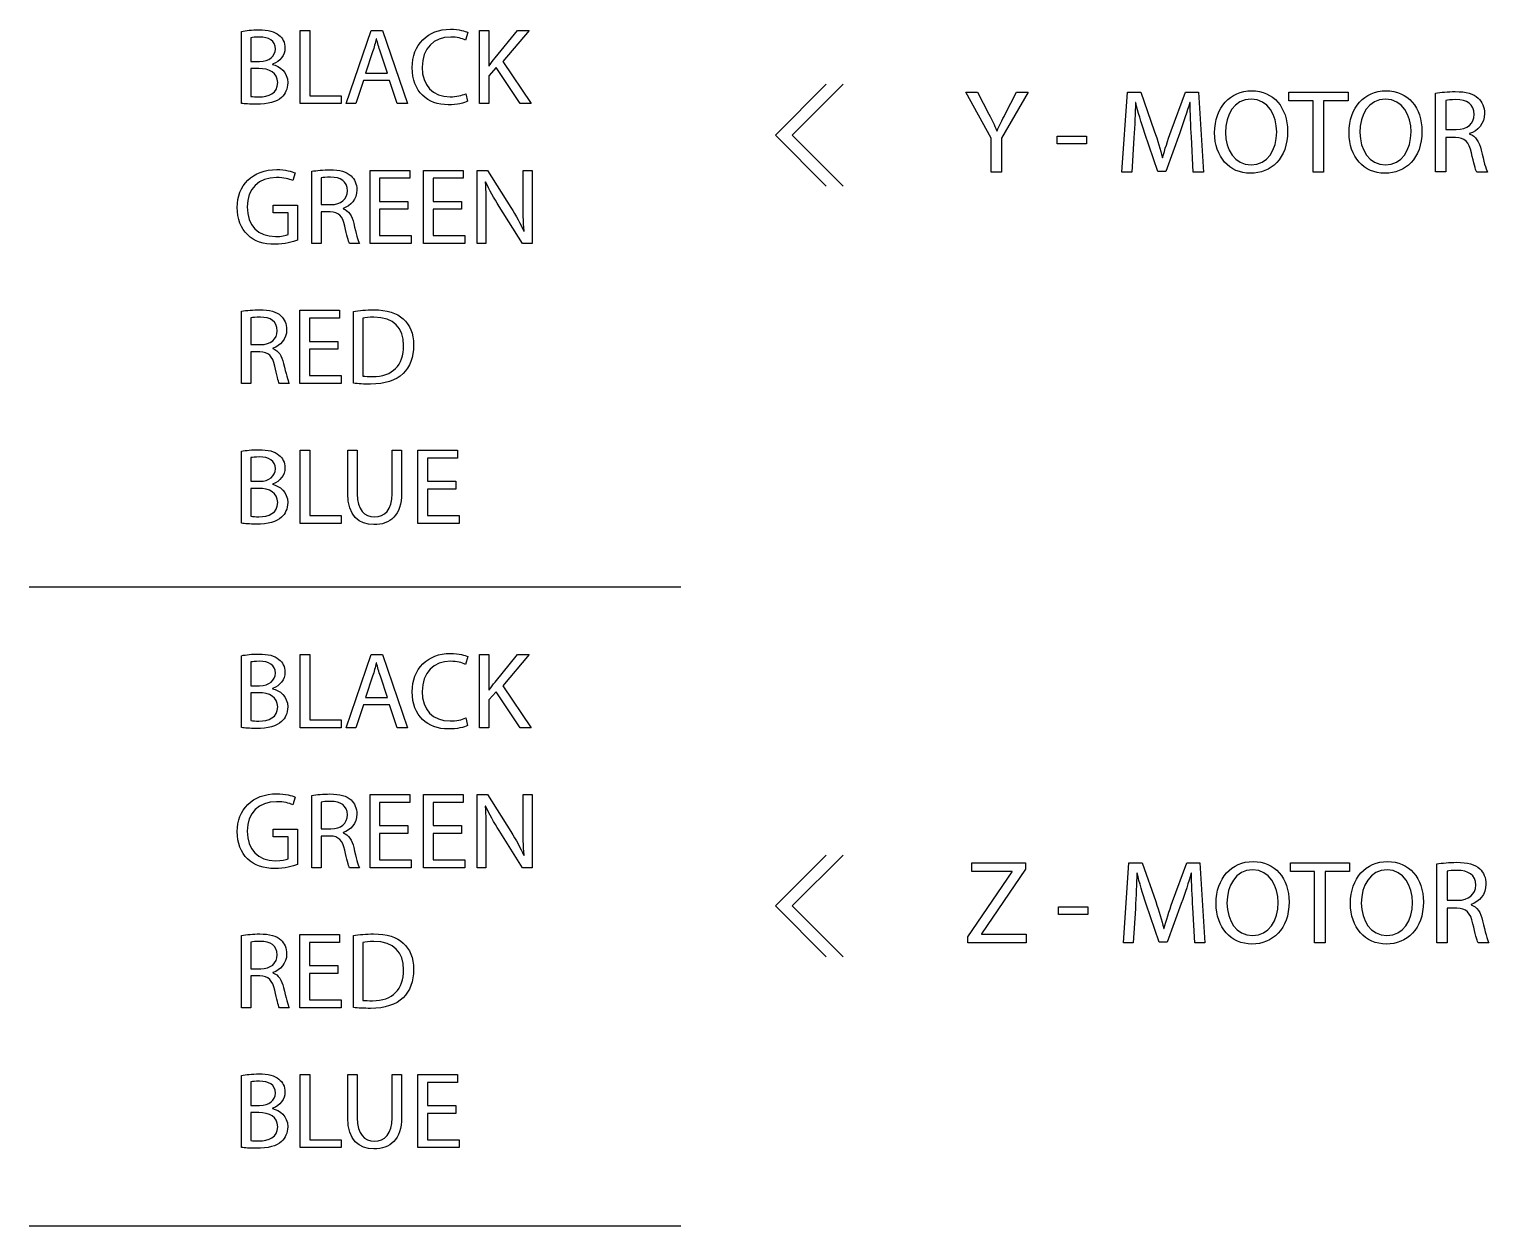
# Model space of a CAD drawing. Header units: millimetres. Extents: x -1126 to -81, y -862 to -38.
# Drawn here: x -564.3 to -512.1, y -216.5 to -173.7 of the extents above; entities that cross this region are included whole.
import ezdxf

# ---------------------------------------------------------------- set-up
doc = ezdxf.new("R2010")
doc.units = ezdxf.units.MM
doc.layers.add('TEXT', color=5, linetype='Continuous', true_color=0x0000ff)

msp = doc.modelspace()

# ---------------------------------------------------------------- linework, layer by layer
at = {"layer": 'TEXT', "color": 5, "lineweight": 25, "true_color": 0x0000ff}
for points in [[(-556.706, -176.386), (-556.706, -173.817), (-556.706, -173.817)], [(-556.369, -174.042), (-556.369, -174.888), (-556.369, -174.888)], [(-554.607, -173.778), (-554.266, -173.778), (-554.266, -176.111), (-553.148, -176.111), (-553.148, -176.394), (-554.607, -176.394), (-554.607, -173.778), (-554.607, -173.778)], [(-552.349, -175.571), (-552.62, -176.394), (-552.969, -176.394), (-552.077, -173.778), (-551.673, -173.778), (-550.781, -176.394), (-551.141, -176.394), (-551.421, -175.571), (-552.349, -175.571), (-552.349, -175.571)], [(-551.883, -174.077), (-551.891, -174.077)], [(-548.623, -173.852), (-548.708, -174.127)], [(-548.204, -173.778), (-547.866, -173.778), (-547.866, -175.039), (-547.855, -175.039)], [(-547.649, -174.76), (-546.85, -173.778), (-546.43, -173.778), (-547.377, -174.888), (-546.357, -176.394), (-546.757, -176.394), (-547.614, -175.109), (-547.866, -175.396), (-547.866, -176.394), (-548.204, -176.394), (-548.204, -173.778), (-548.204, -173.778)], [(-552.023, -174.55), (-552.279, -175.308), (-551.487, -175.308), (-551.487, -175.308)], [(-551.487, -175.308), (-551.747, -174.554)], [(-556.369, -174.888), (-556.062, -174.888)], [(-556.089, -175.14), (-556.369, -175.14), (-556.369, -176.138), (-556.369, -176.138)], [(-555.596, -174.985), (-555.596, -174.997)], [(-535.817, -179.338), (-537.633, -177.522), (-535.817, -175.705)], [(-535.217, -179.338), (-537.033, -177.522), (-535.217, -175.705)], [(-548.697, -176.041), (-548.631, -176.312), (-548.631, -176.312)], [(-529.924, -178.838), (-529.924, -177.628), (-530.83, -175.986), (-530.407, -175.986), (-530.005, -176.773)], [(-529.425, -176.773), (-529.015, -175.986), (-528.6, -175.986), (-529.552, -177.624), (-529.552, -178.838), (-529.924, -178.838), (-529.924, -178.838)], [(-524.823, -177.616), (-524.899, -178.838), (-525.251, -178.838), (-525.051, -175.986), (-524.582, -175.986), (-524.096, -177.366)], [(-523.494, -177.366), (-522.987, -175.986), (-522.517, -175.986), (-522.339, -178.838), (-522.703, -178.838), (-522.771, -177.586), (-522.771, -177.586)], [(-518.419, -176.3), (-519.286, -176.3), (-519.286, -175.986), (-517.174, -175.986), (-517.174, -176.3), (-518.046, -176.3), (-518.046, -178.838), (-518.419, -178.838), (-518.419, -176.3), (-518.419, -176.3)], [(-513.338, -177.602), (-513.686, -177.602), (-513.686, -178.837), (-514.054, -178.837), (-514.054, -176.024), (-514.054, -176.024)], [(-524.76, -176.355), (-524.768, -176.355)], [(-522.818, -176.355), (-522.826, -176.355)], [(-513.686, -176.283), (-513.686, -177.323), (-513.686, -177.323)], [(-529.721, -177.361), (-529.713, -177.361)], [(-527.566, -177.56), (-526.521, -177.56), (-526.521, -177.831), (-527.566, -177.831), (-527.566, -177.56), (-527.566, -177.56)], [(-523.185, -177.438), (-523.689, -178.821), (-523.968, -178.821), (-524.434, -177.463)], [(-513.686, -177.323), (-513.309, -177.323)], [(-512.831, -177.467), (-512.831, -177.48)], [(-523.808, -178.326), (-523.799, -178.326)], [(-553.543, -180.261), (-553.862, -180.261), (-553.862, -181.394), (-554.199, -181.394), (-554.199, -178.813), (-554.199, -178.813)], [(-550.761, -180.167), (-551.774, -180.167), (-551.774, -181.111), (-550.641, -181.111), (-550.641, -181.394), (-552.116, -181.394), (-552.116, -178.778), (-550.699, -178.778), (-550.699, -179.061), (-551.774, -179.061), (-551.774, -179.888), (-550.761, -179.888), (-550.761, -180.167), (-550.761, -180.167)], [(-548.852, -180.167), (-549.865, -180.167), (-549.865, -181.111), (-548.732, -181.111), (-548.732, -181.394), (-550.206, -181.394), (-550.206, -178.778), (-548.79, -178.778), (-548.79, -179.061), (-549.865, -179.061), (-549.865, -179.888), (-548.852, -179.888), (-548.852, -180.167), (-548.852, -180.167)], [(-548.293, -181.394), (-548.293, -178.778), (-547.921, -178.778), (-547.086, -180.101)], [(-546.648, -179.872), (-546.648, -178.778), (-546.329, -178.778), (-546.329, -181.394), (-546.671, -181.394), (-547.502, -180.066)], [(-512.196, -178.838), (-512.577, -178.838)], [(-554.789, -178.871), (-554.874, -179.147)], [(-553.862, -179.05), (-553.862, -180.004), (-553.862, -180.004)], [(-547.987, -179.193), (-547.998, -179.197)], [(-555.045, -181.072), (-555.045, -180.292), (-555.573, -180.292), (-555.573, -180.02), (-554.711, -180.02), (-554.711, -181.277), (-554.711, -181.277)], [(-553.862, -180.004), (-553.516, -180.004)], [(-553.078, -180.136), (-553.078, -180.148)], [(-547.975, -180.276), (-547.975, -181.394), (-548.293, -181.394), (-548.293, -181.394)], [(-546.62, -180.952), (-546.609, -180.947)], [(-552.495, -181.394), (-552.845, -181.394)], [(-556.051, -185.26), (-556.369, -185.26), (-556.369, -186.394), (-556.706, -186.394), (-556.706, -183.813), (-556.706, -183.813)], [(-556.369, -184.05), (-556.369, -185.005), (-556.369, -185.005)], [(-553.268, -185.167), (-554.281, -185.167), (-554.281, -186.111), (-553.148, -186.111), (-553.148, -186.394), (-554.623, -186.394), (-554.623, -183.778), (-553.206, -183.778), (-553.206, -184.061), (-554.281, -184.061), (-554.281, -184.888), (-553.268, -184.888), (-553.268, -185.167), (-553.268, -185.167)], [(-552.709, -186.386), (-552.709, -183.817), (-552.709, -183.817)], [(-552.372, -184.061), (-552.372, -186.13), (-552.372, -186.13)], [(-556.369, -185.005), (-556.023, -185.005)], [(-555.585, -185.137), (-555.585, -185.148)], [(-555.002, -186.394), (-555.352, -186.394)], [(-556.706, -191.386), (-556.706, -188.817), (-556.706, -188.817)], [(-556.369, -189.042), (-556.369, -189.888), (-556.369, -189.888)], [(-554.607, -188.778), (-554.266, -188.778), (-554.266, -191.111), (-553.148, -191.111), (-553.148, -191.394), (-554.607, -191.394), (-554.607, -188.778), (-554.607, -188.778)], [(-552.915, -190.319), (-552.915, -188.778), (-552.574, -188.778), (-552.574, -188.778)], [(-552.574, -188.778), (-552.574, -190.331)], [(-551.328, -190.331), (-551.328, -188.778), (-550.986, -188.778), (-550.986, -190.307)], [(-549.05, -190.168), (-550.063, -190.168), (-550.063, -191.111), (-548.929, -191.111), (-548.929, -191.394), (-550.404, -191.394), (-550.404, -188.778), (-548.988, -188.778), (-548.988, -189.061), (-550.063, -189.061), (-550.063, -189.888), (-549.05, -189.888), (-549.05, -190.168), (-549.05, -190.168)], [(-556.369, -189.888), (-556.062, -189.888)], [(-556.089, -190.14), (-556.369, -190.14), (-556.369, -191.138), (-556.369, -191.138)], [(-555.596, -189.985), (-555.596, -189.996)], [(-564.293, -193.66), (-541.01, -193.66)], [(-556.706, -198.686), (-556.706, -196.118), (-556.706, -196.118)], [(-556.369, -196.343), (-556.369, -197.189), (-556.369, -197.189)], [(-554.607, -196.078), (-554.266, -196.078), (-554.266, -198.411), (-553.148, -198.411), (-553.148, -198.695), (-554.607, -198.695), (-554.607, -196.078), (-554.607, -196.078)], [(-552.349, -197.872), (-552.62, -198.695), (-552.969, -198.695), (-552.077, -196.078), (-551.673, -196.078), (-550.781, -198.695), (-551.141, -198.695), (-551.421, -197.872), (-552.349, -197.872), (-552.349, -197.872)], [(-551.883, -196.377), (-551.891, -196.377)], [(-548.623, -196.152), (-548.708, -196.428)], [(-548.204, -196.078), (-547.866, -196.078), (-547.866, -197.34), (-547.855, -197.34)], [(-547.649, -197.06), (-546.85, -196.078), (-546.43, -196.078), (-547.377, -197.189), (-546.357, -198.695), (-546.757, -198.695), (-547.614, -197.41), (-547.866, -197.697), (-547.866, -198.695), (-548.204, -198.695), (-548.204, -196.078), (-548.204, -196.078)], [(-552.023, -196.851), (-552.279, -197.608), (-551.487, -197.608), (-551.487, -197.608)], [(-551.487, -197.608), (-551.747, -196.855)], [(-556.369, -197.189), (-556.062, -197.189)], [(-556.089, -197.441), (-556.369, -197.441), (-556.369, -198.438), (-556.369, -198.438)], [(-555.596, -197.286), (-555.596, -197.297)], [(-548.697, -198.341), (-548.631, -198.613), (-548.631, -198.613)], [(-554.789, -201.171), (-554.874, -201.447)], [(-553.543, -202.561), (-553.862, -202.561), (-553.862, -203.694), (-554.199, -203.694), (-554.199, -201.113), (-554.199, -201.113)], [(-550.761, -202.468), (-551.774, -202.468), (-551.774, -203.411), (-550.641, -203.411), (-550.641, -203.694), (-552.116, -203.694), (-552.116, -201.078), (-550.699, -201.078), (-550.699, -201.361), (-551.774, -201.361), (-551.774, -202.188), (-550.761, -202.188), (-550.761, -202.468), (-550.761, -202.468)], [(-548.852, -202.468), (-549.865, -202.468), (-549.865, -203.411), (-548.732, -203.411), (-548.732, -203.694), (-550.206, -203.694), (-550.206, -201.078), (-548.79, -201.078), (-548.79, -201.361), (-549.865, -201.361), (-549.865, -202.188), (-548.852, -202.188), (-548.852, -202.468), (-548.852, -202.468)], [(-548.293, -203.694), (-548.293, -201.078), (-547.921, -201.078), (-547.086, -202.402)], [(-546.648, -202.173), (-546.648, -201.078), (-546.329, -201.078), (-546.329, -203.694), (-546.671, -203.694), (-547.502, -202.367)], [(-553.862, -201.35), (-553.862, -202.305), (-553.862, -202.305)], [(-547.987, -201.493), (-547.998, -201.497)], [(-555.045, -203.372), (-555.045, -202.592), (-555.573, -202.592), (-555.573, -202.32), (-554.711, -202.32), (-554.711, -203.578), (-554.711, -203.578)], [(-553.862, -202.305), (-553.516, -202.305)], [(-553.078, -202.437), (-553.078, -202.448)], [(-547.975, -202.576), (-547.975, -203.694), (-548.293, -203.694), (-548.293, -203.694)], [(-546.62, -203.252), (-546.609, -203.248)], [(-535.817, -206.873), (-537.633, -205.056), (-535.817, -203.24)], [(-535.217, -206.873), (-537.033, -205.056), (-535.217, -203.24)], [(-552.495, -203.694), (-552.845, -203.694)], [(-530.754, -206.157), (-529.176, -203.843), (-529.176, -203.83), (-530.618, -203.83), (-530.618, -203.521), (-528.693, -203.521), (-528.693, -203.745), (-530.267, -206.051), (-530.267, -206.064), (-528.672, -206.064), (-528.672, -206.373), (-530.754, -206.373), (-530.754, -206.157), (-530.754, -206.157)], [(-524.772, -205.15), (-524.848, -206.372), (-525.2, -206.372), (-525.001, -203.521), (-524.531, -203.521), (-524.045, -204.9)], [(-524.709, -203.889), (-524.718, -203.889)], [(-523.444, -204.9), (-522.936, -203.521), (-522.466, -203.521), (-522.289, -206.372), (-522.653, -206.372), (-522.72, -205.12), (-522.72, -205.12)], [(-522.767, -203.889), (-522.776, -203.889)], [(-518.368, -203.834), (-519.235, -203.834), (-519.235, -203.521), (-517.124, -203.521), (-517.124, -203.834), (-517.995, -203.834), (-517.995, -206.373), (-518.368, -206.373), (-518.368, -203.834), (-518.368, -203.834)], [(-513.288, -205.137), (-513.634, -205.137), (-513.634, -206.373), (-514.003, -206.373), (-514.003, -203.559), (-514.003, -203.559)], [(-513.634, -203.817), (-513.634, -204.858), (-513.634, -204.858)], [(-513.634, -204.858), (-513.258, -204.858)], [(-527.515, -205.095), (-526.47, -205.095), (-526.47, -205.366), (-527.515, -205.366), (-527.515, -205.095), (-527.515, -205.095)], [(-523.135, -204.972), (-523.639, -206.356), (-523.918, -206.356), (-524.383, -204.998)], [(-512.78, -205.002), (-512.78, -205.015)], [(-523.757, -205.861), (-523.748, -205.861)], [(-556.051, -207.561), (-556.369, -207.561), (-556.369, -208.694), (-556.706, -208.694), (-556.706, -206.113), (-556.706, -206.113)], [(-556.369, -206.35), (-556.369, -207.305), (-556.369, -207.305)], [(-553.268, -207.468), (-554.281, -207.468), (-554.281, -208.411), (-553.148, -208.411), (-553.148, -208.694), (-554.623, -208.694), (-554.623, -206.079), (-553.206, -206.079), (-553.206, -206.362), (-554.281, -206.362), (-554.281, -207.189), (-553.268, -207.189), (-553.268, -207.468), (-553.268, -207.468)], [(-552.709, -208.687), (-552.709, -206.118), (-552.709, -206.118)], [(-552.372, -206.362), (-552.372, -208.431), (-552.372, -208.431)], [(-512.145, -206.373), (-512.526, -206.373)], [(-556.369, -207.305), (-556.023, -207.305)], [(-555.585, -207.437), (-555.585, -207.448)], [(-555.002, -208.694), (-555.352, -208.694)], [(-556.706, -213.687), (-556.706, -211.117), (-556.706, -211.117)], [(-554.607, -211.078), (-554.266, -211.078), (-554.266, -213.411), (-553.148, -213.411), (-553.148, -213.694), (-554.607, -213.694), (-554.607, -211.078), (-554.607, -211.078)], [(-552.915, -212.619), (-552.915, -211.078), (-552.574, -211.078), (-552.574, -211.078)], [(-552.574, -211.078), (-552.574, -212.631)], [(-551.328, -212.631), (-551.328, -211.078), (-550.986, -211.078), (-550.986, -212.608)], [(-549.05, -212.468), (-550.063, -212.468), (-550.063, -213.411), (-548.929, -213.411), (-548.929, -213.694), (-550.404, -213.694), (-550.404, -211.078), (-548.988, -211.078), (-548.988, -211.362), (-550.063, -211.362), (-550.063, -212.188), (-549.05, -212.188), (-549.05, -212.468), (-549.05, -212.468)], [(-556.369, -211.342), (-556.369, -212.188), (-556.369, -212.188)], [(-556.369, -212.188), (-556.062, -212.188)], [(-556.089, -212.441), (-556.369, -212.441), (-556.369, -213.438), (-556.369, -213.438)], [(-555.596, -212.286), (-555.596, -212.297)], [(-564.293, -216.486), (-541.01, -216.486)]]:
    msp.add_lwpolyline(points, dxfattribs=at)
for points in [[(-556.706, -173.817), (-556.559, -173.782), (-556.322, -173.759), (-556.089, -173.759)], [(-556.07, -174.018), (-556.225, -174.018), (-556.314, -174.03), (-556.369, -174.042)], [(-556.089, -173.759), (-555.751, -173.759), (-555.534, -173.817), (-555.375, -173.949)], [(-555.499, -174.446), (-555.499, -174.143), (-555.728, -174.018), (-556.07, -174.018)], [(-555.375, -173.949), (-555.239, -174.05), (-555.154, -174.205), (-555.154, -174.411)], [(-551.891, -174.077), (-551.929, -174.228), (-551.968, -174.391), (-552.023, -174.55)], [(-551.747, -174.554), (-551.805, -174.383), (-551.844, -174.228), (-551.883, -174.077)], [(-550.61, -175.109), (-550.61, -174.287), (-550.055, -173.736), (-549.244, -173.736)], [(-549.232, -174.018), (-549.846, -174.018), (-550.253, -174.411), (-550.253, -175.098)], [(-549.244, -173.736), (-548.922, -173.736), (-548.712, -173.805), (-548.623, -173.852)], [(-548.708, -174.127), (-548.832, -174.065), (-549.015, -174.018), (-549.232, -174.018)], [(-556.062, -174.888), (-555.709, -174.888), (-555.499, -174.698), (-555.499, -174.446)], [(-555.154, -174.411), (-555.154, -174.667), (-555.325, -174.888), (-555.596, -174.985)], [(-555.414, -175.645), (-555.414, -175.292), (-555.72, -175.14), (-556.089, -175.14)], [(-555.596, -174.997), (-555.348, -175.055), (-555.057, -175.261), (-555.057, -175.649)], [(-549.321, -176.437), (-550.059, -176.437), (-550.61, -175.971), (-550.61, -175.109)], [(-550.253, -175.098), (-550.253, -175.742), (-549.884, -176.149), (-549.252, -176.149)], [(-547.855, -175.039), (-547.785, -174.939), (-547.715, -174.845), (-547.649, -174.76)], [(-556.085, -176.153), (-555.736, -176.153), (-555.414, -176.025), (-555.414, -175.645)], [(-555.057, -175.649), (-555.057, -175.874), (-555.146, -176.049), (-555.282, -176.173)], [(-556.369, -176.138), (-556.299, -176.149), (-556.206, -176.153), (-556.085, -176.153)], [(-555.282, -176.173), (-555.461, -176.34), (-555.756, -176.417), (-556.183, -176.417)], [(-549.252, -176.149), (-549.042, -176.149), (-548.832, -176.107), (-548.697, -176.041)], [(-521.94, -177.434), (-521.94, -176.528), (-521.382, -175.936), (-520.62, -175.936)], [(-520.633, -176.236), (-521.246, -176.236), (-521.551, -176.803), (-521.551, -177.425)], [(-519.723, -177.399), (-519.723, -176.828), (-520.019, -176.236), (-520.633, -176.236)], [(-520.62, -175.936), (-519.837, -175.936), (-519.334, -176.532), (-519.334, -177.383)], [(-517.14, -177.434), (-517.14, -176.528), (-516.581, -175.936), (-515.819, -175.936)], [(-515.832, -176.236), (-516.446, -176.236), (-516.75, -176.803), (-516.75, -177.425)], [(-514.922, -177.399), (-514.922, -176.828), (-515.218, -176.236), (-515.832, -176.236)], [(-515.819, -175.936), (-515.037, -175.936), (-514.533, -176.532), (-514.533, -177.383)], [(-514.054, -176.024), (-513.867, -175.99), (-513.597, -175.965), (-513.347, -175.965)], [(-513.321, -176.253), (-513.499, -176.253), (-513.622, -176.266), (-513.686, -176.283)], [(-513.347, -175.965), (-512.953, -175.965), (-512.695, -176.041), (-512.522, -176.198)], [(-512.666, -176.782), (-512.666, -176.414), (-512.932, -176.253), (-513.321, -176.253)], [(-512.522, -176.198), (-512.382, -176.325), (-512.298, -176.519), (-512.298, -176.744)], [(-556.183, -176.417), (-556.415, -176.417), (-556.594, -176.402), (-556.706, -176.386)], [(-548.631, -176.312), (-548.751, -176.375), (-549.003, -176.437), (-549.321, -176.437)], [(-530.005, -176.773), (-529.899, -176.989), (-529.81, -177.163), (-529.721, -177.361)], [(-529.713, -177.361), (-529.637, -177.175), (-529.535, -176.989), (-529.425, -176.773)], [(-524.768, -176.355), (-524.776, -176.71), (-524.798, -177.184), (-524.823, -177.616)], [(-524.434, -177.463), (-524.569, -177.057), (-524.679, -176.693), (-524.76, -176.355)], [(-522.826, -176.355), (-522.928, -176.685), (-523.042, -177.044), (-523.185, -177.438)], [(-522.771, -177.586), (-522.792, -177.188), (-522.818, -176.706), (-522.818, -176.355)], [(-512.298, -176.744), (-512.298, -177.116), (-512.535, -177.366), (-512.831, -177.467)], [(-513.309, -177.323), (-512.915, -177.323), (-512.666, -177.108), (-512.666, -176.782)], [(-524.096, -177.366), (-523.977, -177.717), (-523.884, -178.03), (-523.808, -178.326)], [(-523.799, -178.326), (-523.723, -178.039), (-523.621, -177.725), (-523.494, -177.366)], [(-520.658, -178.885), (-521.416, -178.885), (-521.94, -178.297), (-521.94, -177.434)], [(-521.551, -177.425), (-521.551, -178.039), (-521.221, -178.584), (-520.637, -178.584)], [(-519.334, -177.383), (-519.334, -178.36), (-519.93, -178.885), (-520.658, -178.885)], [(-520.637, -178.584), (-520.053, -178.584), (-519.723, -178.047), (-519.723, -177.399)], [(-515.858, -178.885), (-516.615, -178.885), (-517.14, -178.297), (-517.14, -177.434)], [(-516.75, -177.425), (-516.75, -178.039), (-516.42, -178.584), (-515.836, -178.584)], [(-514.533, -177.383), (-514.533, -178.36), (-515.129, -178.885), (-515.858, -178.885)], [(-515.836, -178.584), (-515.252, -178.584), (-514.922, -178.047), (-514.922, -177.399)], [(-512.763, -178.157), (-512.848, -177.763), (-513.004, -177.615), (-513.338, -177.602)], [(-512.831, -177.48), (-512.615, -177.556), (-512.484, -177.759), (-512.416, -178.055)], [(-512.577, -178.838), (-512.624, -178.753), (-512.687, -178.512), (-512.763, -178.157)], [(-512.416, -178.055), (-512.323, -178.453), (-512.255, -178.728), (-512.196, -178.838)], [(-556.861, -180.102), (-556.861, -179.321), (-556.322, -178.751), (-555.445, -178.751)], [(-555.445, -178.751), (-555.142, -178.751), (-554.902, -178.817), (-554.789, -178.871)], [(-554.199, -178.813), (-554.028, -178.782), (-553.78, -178.759), (-553.551, -178.759)], [(-553.551, -178.759), (-553.19, -178.759), (-552.954, -178.828), (-552.794, -178.972)], [(-555.453, -179.035), (-556.089, -179.035), (-556.505, -179.43), (-556.505, -180.086)], [(-554.874, -179.147), (-555.014, -179.081), (-555.189, -179.035), (-555.453, -179.035)], [(-553.528, -179.023), (-553.691, -179.023), (-553.803, -179.034), (-553.862, -179.05)], [(-552.926, -179.508), (-552.926, -179.17), (-553.171, -179.023), (-553.528, -179.023)], [(-552.794, -178.972), (-552.666, -179.088), (-552.589, -179.267), (-552.589, -179.473)], [(-547.998, -179.197), (-547.979, -179.527), (-547.975, -179.841), (-547.975, -180.276)], [(-547.502, -180.066), (-547.684, -179.775), (-547.859, -179.477), (-547.987, -179.193)], [(-553.516, -180.004), (-553.155, -180.004), (-552.926, -179.806), (-552.926, -179.508)], [(-552.589, -179.473), (-552.589, -179.814), (-552.806, -180.043), (-553.078, -180.136)], [(-546.609, -180.947), (-546.64, -180.598), (-546.648, -180.28), (-546.648, -179.872)], [(-556.497, -181.076), (-556.722, -180.858), (-556.861, -180.509), (-556.861, -180.102)], [(-556.505, -180.086), (-556.505, -180.75), (-556.108, -181.142), (-555.495, -181.142)], [(-553.016, -180.769), (-553.093, -180.408), (-553.237, -180.272), (-553.543, -180.261)], [(-553.078, -180.148), (-552.88, -180.218), (-552.759, -180.404), (-552.697, -180.676)], [(-547.086, -180.101), (-546.896, -180.408), (-546.741, -180.683), (-546.62, -180.952)], [(-552.845, -181.394), (-552.888, -181.316), (-552.946, -181.095), (-553.016, -180.769)], [(-552.697, -180.676), (-552.612, -181.041), (-552.55, -181.293), (-552.495, -181.394)], [(-555.519, -181.421), (-555.915, -181.421), (-556.241, -181.32), (-556.497, -181.076)], [(-554.711, -181.277), (-554.863, -181.335), (-555.165, -181.421), (-555.519, -181.421)], [(-555.495, -181.142), (-555.274, -181.142), (-555.123, -181.111), (-555.045, -181.072)], [(-556.706, -183.813), (-556.535, -183.782), (-556.287, -183.759), (-556.058, -183.759)], [(-556.035, -184.023), (-556.198, -184.023), (-556.311, -184.035), (-556.369, -184.05)], [(-556.058, -183.759), (-555.697, -183.759), (-555.461, -183.829), (-555.301, -183.972)], [(-555.434, -184.508), (-555.434, -184.17), (-555.678, -184.023), (-556.035, -184.023)], [(-555.301, -183.972), (-555.173, -184.089), (-555.096, -184.267), (-555.096, -184.473)], [(-552.709, -183.817), (-552.504, -183.782), (-552.259, -183.759), (-551.992, -183.759)], [(-551.976, -184.026), (-552.151, -184.026), (-552.283, -184.042), (-552.372, -184.061)], [(-551.992, -183.759), (-551.506, -183.759), (-551.161, -183.875), (-550.932, -184.085)], [(-550.916, -185.036), (-550.912, -184.419), (-551.262, -184.026), (-551.976, -184.026)], [(-556.023, -185.005), (-555.662, -185.005), (-555.434, -184.806), (-555.434, -184.508)], [(-555.096, -184.473), (-555.096, -184.815), (-555.313, -185.043), (-555.585, -185.137)], [(-550.932, -184.085), (-550.695, -184.298), (-550.559, -184.601), (-550.559, -185.024)], [(-552.03, -186.146), (-551.304, -186.146), (-550.916, -185.742), (-550.916, -185.036)], [(-550.559, -185.024), (-550.559, -185.451), (-550.695, -185.8), (-550.936, -186.041)], [(-555.522, -185.769), (-555.6, -185.408), (-555.744, -185.272), (-556.051, -185.26)], [(-555.585, -185.148), (-555.386, -185.218), (-555.266, -185.404), (-555.204, -185.676)], [(-555.352, -186.394), (-555.394, -186.317), (-555.453, -186.095), (-555.522, -185.769)], [(-555.204, -185.676), (-555.119, -186.041), (-555.057, -186.293), (-555.002, -186.394)], [(-552.372, -186.13), (-552.286, -186.142), (-552.162, -186.146), (-552.03, -186.146)], [(-550.936, -186.041), (-551.184, -186.285), (-551.588, -186.417), (-552.096, -186.417)], [(-552.096, -186.417), (-552.341, -186.417), (-552.538, -186.406), (-552.709, -186.386)], [(-556.706, -188.817), (-556.559, -188.782), (-556.322, -188.759), (-556.089, -188.759)], [(-556.089, -188.759), (-555.751, -188.759), (-555.534, -188.817), (-555.375, -188.949)], [(-556.07, -189.019), (-556.225, -189.019), (-556.314, -189.03), (-556.369, -189.042)], [(-555.499, -189.446), (-555.499, -189.143), (-555.728, -189.019), (-556.07, -189.019)], [(-555.375, -188.949), (-555.239, -189.05), (-555.154, -189.205), (-555.154, -189.411)], [(-556.062, -189.888), (-555.709, -189.888), (-555.499, -189.698), (-555.499, -189.446)], [(-555.154, -189.411), (-555.154, -189.667), (-555.325, -189.888), (-555.596, -189.985)], [(-555.414, -190.645), (-555.414, -190.292), (-555.72, -190.14), (-556.089, -190.14)], [(-555.596, -189.996), (-555.348, -190.055), (-555.057, -190.26), (-555.057, -190.649)], [(-551.976, -191.437), (-552.511, -191.437), (-552.915, -191.134), (-552.915, -190.319)], [(-552.574, -190.331), (-552.574, -190.913), (-552.314, -191.161), (-551.964, -191.161)], [(-550.986, -190.307), (-550.986, -191.111), (-551.409, -191.437), (-551.976, -191.437)], [(-551.964, -191.161), (-551.58, -191.161), (-551.328, -190.905), (-551.328, -190.331)], [(-556.085, -191.154), (-555.736, -191.154), (-555.414, -191.025), (-555.414, -190.645)], [(-555.057, -190.649), (-555.057, -190.874), (-555.146, -191.048), (-555.282, -191.173)], [(-556.369, -191.138), (-556.299, -191.149), (-556.206, -191.154), (-556.085, -191.154)], [(-555.282, -191.173), (-555.461, -191.34), (-555.756, -191.417), (-556.183, -191.417)], [(-556.183, -191.417), (-556.415, -191.417), (-556.594, -191.402), (-556.706, -191.386)], [(-556.706, -196.118), (-556.559, -196.082), (-556.322, -196.059), (-556.089, -196.059)], [(-556.089, -196.059), (-555.751, -196.059), (-555.534, -196.118), (-555.375, -196.249)], [(-550.61, -197.41), (-550.61, -196.587), (-550.055, -196.036), (-549.244, -196.036)], [(-549.244, -196.036), (-548.922, -196.036), (-548.712, -196.106), (-548.623, -196.152)], [(-556.07, -196.319), (-556.225, -196.319), (-556.314, -196.331), (-556.369, -196.343)], [(-555.499, -196.746), (-555.499, -196.443), (-555.728, -196.319), (-556.07, -196.319)], [(-555.375, -196.249), (-555.239, -196.35), (-555.154, -196.505), (-555.154, -196.711)], [(-551.891, -196.377), (-551.929, -196.529), (-551.968, -196.692), (-552.023, -196.851)], [(-551.747, -196.855), (-551.805, -196.684), (-551.844, -196.529), (-551.883, -196.377)], [(-549.232, -196.319), (-549.846, -196.319), (-550.253, -196.711), (-550.253, -197.398)], [(-548.708, -196.428), (-548.832, -196.366), (-549.015, -196.319), (-549.232, -196.319)], [(-556.062, -197.189), (-555.709, -197.189), (-555.499, -196.998), (-555.499, -196.746)], [(-555.154, -196.711), (-555.154, -196.967), (-555.325, -197.189), (-555.596, -197.286)], [(-547.855, -197.34), (-547.785, -197.239), (-547.715, -197.146), (-547.649, -197.06)], [(-555.414, -197.945), (-555.414, -197.592), (-555.72, -197.441), (-556.089, -197.441)], [(-555.596, -197.297), (-555.348, -197.355), (-555.057, -197.561), (-555.057, -197.949)], [(-549.321, -198.737), (-550.059, -198.737), (-550.61, -198.271), (-550.61, -197.41)], [(-550.253, -197.398), (-550.253, -198.042), (-549.884, -198.45), (-549.252, -198.45)], [(-556.085, -198.454), (-555.736, -198.454), (-555.414, -198.326), (-555.414, -197.945)], [(-555.057, -197.949), (-555.057, -198.174), (-555.146, -198.349), (-555.282, -198.473)], [(-556.369, -198.438), (-556.299, -198.45), (-556.206, -198.454), (-556.085, -198.454)], [(-555.282, -198.473), (-555.461, -198.64), (-555.756, -198.718), (-556.183, -198.718)], [(-548.631, -198.613), (-548.751, -198.675), (-549.003, -198.737), (-549.321, -198.737)], [(-549.252, -198.45), (-549.042, -198.45), (-548.832, -198.407), (-548.697, -198.341)], [(-556.183, -198.718), (-556.415, -198.718), (-556.594, -198.702), (-556.706, -198.686)], [(-556.861, -202.402), (-556.861, -201.622), (-556.322, -201.051), (-555.445, -201.051)], [(-555.445, -201.051), (-555.142, -201.051), (-554.902, -201.117), (-554.789, -201.171)], [(-554.199, -201.113), (-554.028, -201.082), (-553.78, -201.059), (-553.551, -201.059)], [(-553.551, -201.059), (-553.19, -201.059), (-552.954, -201.129), (-552.794, -201.272)], [(-552.794, -201.272), (-552.666, -201.389), (-552.589, -201.567), (-552.589, -201.773)], [(-555.453, -201.335), (-556.089, -201.335), (-556.505, -201.731), (-556.505, -202.386)], [(-554.874, -201.447), (-555.014, -201.381), (-555.189, -201.335), (-555.453, -201.335)], [(-553.528, -201.323), (-553.691, -201.323), (-553.803, -201.335), (-553.862, -201.35)], [(-552.926, -201.808), (-552.926, -201.471), (-553.171, -201.323), (-553.528, -201.323)], [(-553.516, -202.305), (-553.155, -202.305), (-552.926, -202.107), (-552.926, -201.808)], [(-552.589, -201.773), (-552.589, -202.115), (-552.806, -202.344), (-553.078, -202.437)], [(-547.998, -201.497), (-547.979, -201.827), (-547.975, -202.142), (-547.975, -202.576)], [(-547.502, -202.367), (-547.684, -202.075), (-547.859, -201.777), (-547.987, -201.493)], [(-546.609, -203.248), (-546.64, -202.899), (-546.648, -202.58), (-546.648, -202.173)], [(-556.497, -203.376), (-556.722, -203.159), (-556.861, -202.809), (-556.861, -202.402)], [(-556.505, -202.386), (-556.505, -203.05), (-556.108, -203.442), (-555.495, -203.442)], [(-553.016, -203.069), (-553.093, -202.708), (-553.237, -202.573), (-553.543, -202.561)], [(-553.078, -202.448), (-552.88, -202.518), (-552.759, -202.705), (-552.697, -202.976)], [(-547.086, -202.402), (-546.896, -202.708), (-546.741, -202.984), (-546.62, -203.252)], [(-555.519, -203.722), (-555.915, -203.722), (-556.241, -203.62), (-556.497, -203.376)], [(-555.495, -203.442), (-555.274, -203.442), (-555.123, -203.411), (-555.045, -203.372)], [(-552.845, -203.694), (-552.888, -203.617), (-552.946, -203.395), (-553.016, -203.069)], [(-552.697, -202.976), (-552.612, -203.341), (-552.55, -203.593), (-552.495, -203.694)], [(-554.711, -203.578), (-554.863, -203.636), (-555.165, -203.722), (-555.519, -203.722)], [(-524.718, -203.889), (-524.726, -204.244), (-524.747, -204.718), (-524.772, -205.15)], [(-524.383, -204.998), (-524.519, -204.592), (-524.629, -204.227), (-524.709, -203.889)], [(-522.776, -203.889), (-522.877, -204.219), (-522.991, -204.579), (-523.135, -204.972)], [(-522.72, -205.12), (-522.742, -204.722), (-522.767, -204.24), (-522.767, -203.889)], [(-521.889, -204.968), (-521.889, -204.063), (-521.331, -203.47), (-520.569, -203.47)], [(-520.582, -203.771), (-521.195, -203.771), (-521.5, -204.338), (-521.5, -204.96)], [(-519.672, -204.934), (-519.672, -204.363), (-519.968, -203.771), (-520.582, -203.771)], [(-520.569, -203.47), (-519.786, -203.47), (-519.283, -204.067), (-519.283, -204.917)], [(-517.089, -204.968), (-517.089, -204.063), (-516.53, -203.47), (-515.769, -203.47)], [(-515.781, -203.771), (-516.395, -203.771), (-516.7, -204.338), (-516.7, -204.96)], [(-514.872, -204.934), (-514.872, -204.363), (-515.168, -203.771), (-515.781, -203.771)], [(-515.769, -203.47), (-514.986, -203.47), (-514.482, -204.067), (-514.482, -204.917)], [(-514.003, -203.559), (-513.816, -203.526), (-513.545, -203.5), (-513.296, -203.5)], [(-513.271, -203.788), (-513.448, -203.788), (-513.571, -203.8), (-513.634, -203.817)], [(-513.296, -203.5), (-512.902, -203.5), (-512.644, -203.576), (-512.471, -203.733)], [(-512.614, -204.316), (-512.614, -203.948), (-512.881, -203.788), (-513.271, -203.788)], [(-512.471, -203.733), (-512.332, -203.86), (-512.247, -204.054), (-512.247, -204.279)], [(-513.258, -204.858), (-512.865, -204.858), (-512.614, -204.642), (-512.614, -204.316)], [(-512.247, -204.279), (-512.247, -204.651), (-512.484, -204.9), (-512.78, -205.002)], [(-524.045, -204.9), (-523.926, -205.251), (-523.833, -205.564), (-523.757, -205.861)], [(-523.748, -205.861), (-523.672, -205.573), (-523.571, -205.26), (-523.444, -204.9)], [(-519.283, -204.917), (-519.283, -205.895), (-519.879, -206.419), (-520.607, -206.419)], [(-520.586, -206.119), (-520.002, -206.119), (-519.672, -205.581), (-519.672, -204.934)], [(-514.482, -204.917), (-514.482, -205.895), (-515.079, -206.419), (-515.807, -206.419)], [(-515.786, -206.119), (-515.201, -206.119), (-514.872, -205.581), (-514.872, -204.934)], [(-520.607, -206.419), (-521.364, -206.419), (-521.889, -205.831), (-521.889, -204.968)], [(-521.5, -204.96), (-521.5, -205.573), (-521.17, -206.119), (-520.586, -206.119)], [(-515.807, -206.419), (-516.564, -206.419), (-517.089, -205.831), (-517.089, -204.968)], [(-516.7, -204.96), (-516.7, -205.573), (-516.369, -206.119), (-515.786, -206.119)], [(-512.712, -205.692), (-512.797, -205.298), (-512.953, -205.15), (-513.288, -205.137)], [(-512.78, -205.015), (-512.564, -205.091), (-512.433, -205.294), (-512.365, -205.59)], [(-512.526, -206.373), (-512.572, -206.288), (-512.636, -206.047), (-512.712, -205.692)], [(-512.365, -205.59), (-512.272, -205.988), (-512.204, -206.263), (-512.145, -206.373)], [(-556.706, -206.113), (-556.535, -206.082), (-556.287, -206.059), (-556.058, -206.059)], [(-556.035, -206.323), (-556.198, -206.323), (-556.311, -206.335), (-556.369, -206.35)], [(-556.058, -206.059), (-555.697, -206.059), (-555.461, -206.129), (-555.301, -206.272)], [(-555.434, -206.808), (-555.434, -206.47), (-555.678, -206.323), (-556.035, -206.323)], [(-555.301, -206.272), (-555.173, -206.389), (-555.096, -206.567), (-555.096, -206.773)], [(-552.709, -206.118), (-552.504, -206.082), (-552.259, -206.059), (-551.992, -206.059)], [(-551.976, -206.327), (-552.151, -206.327), (-552.283, -206.342), (-552.372, -206.362)], [(-551.992, -206.059), (-551.506, -206.059), (-551.161, -206.176), (-550.932, -206.385)], [(-550.916, -207.336), (-550.912, -206.719), (-551.262, -206.327), (-551.976, -206.327)], [(-550.932, -206.385), (-550.695, -206.599), (-550.559, -206.901), (-550.559, -207.324)], [(-556.023, -207.305), (-555.662, -207.305), (-555.434, -207.107), (-555.434, -206.808)], [(-555.096, -206.773), (-555.096, -207.115), (-555.313, -207.344), (-555.585, -207.437)], [(-555.585, -207.448), (-555.386, -207.518), (-555.266, -207.705), (-555.204, -207.976)], [(-552.03, -208.446), (-551.304, -208.446), (-550.916, -208.042), (-550.916, -207.336)], [(-550.559, -207.324), (-550.559, -207.751), (-550.695, -208.101), (-550.936, -208.341)], [(-555.522, -208.069), (-555.6, -207.709), (-555.744, -207.572), (-556.051, -207.561)], [(-555.352, -208.694), (-555.394, -208.616), (-555.453, -208.396), (-555.522, -208.069)], [(-555.204, -207.976), (-555.119, -208.341), (-555.057, -208.593), (-555.002, -208.694)], [(-552.372, -208.431), (-552.286, -208.442), (-552.162, -208.446), (-552.03, -208.446)], [(-550.936, -208.341), (-551.184, -208.586), (-551.588, -208.718), (-552.096, -208.718)], [(-552.096, -208.718), (-552.341, -208.718), (-552.538, -208.706), (-552.709, -208.687)], [(-556.706, -211.117), (-556.559, -211.082), (-556.322, -211.059), (-556.089, -211.059)], [(-556.089, -211.059), (-555.751, -211.059), (-555.534, -211.117), (-555.375, -211.249)], [(-556.07, -211.319), (-556.225, -211.319), (-556.314, -211.331), (-556.369, -211.342)], [(-555.499, -211.746), (-555.499, -211.443), (-555.728, -211.319), (-556.07, -211.319)], [(-555.154, -211.711), (-555.154, -211.967), (-555.325, -212.188), (-555.596, -212.286)], [(-555.375, -211.249), (-555.239, -211.35), (-555.154, -211.505), (-555.154, -211.711)], [(-556.062, -212.188), (-555.709, -212.188), (-555.499, -211.998), (-555.499, -211.746)], [(-555.414, -212.945), (-555.414, -212.592), (-555.72, -212.441), (-556.089, -212.441)], [(-555.596, -212.297), (-555.348, -212.355), (-555.057, -212.561), (-555.057, -212.949)], [(-551.976, -213.737), (-552.511, -213.737), (-552.915, -213.434), (-552.915, -212.619)], [(-552.574, -212.631), (-552.574, -213.213), (-552.314, -213.461), (-551.964, -213.461)], [(-550.986, -212.608), (-550.986, -213.411), (-551.409, -213.737), (-551.976, -213.737)], [(-551.964, -213.461), (-551.58, -213.461), (-551.328, -213.205), (-551.328, -212.631)], [(-556.085, -213.454), (-555.736, -213.454), (-555.414, -213.326), (-555.414, -212.945)], [(-555.057, -212.949), (-555.057, -213.174), (-555.146, -213.349), (-555.282, -213.473)], [(-556.183, -213.718), (-556.415, -213.718), (-556.594, -213.702), (-556.706, -213.687)], [(-556.369, -213.438), (-556.299, -213.45), (-556.206, -213.454), (-556.085, -213.454)], [(-555.282, -213.473), (-555.461, -213.64), (-555.756, -213.718), (-556.183, -213.718)]]:
    msp.add_open_spline(points, degree=3, dxfattribs=at)

doc.saveas('drawing.dxf')
